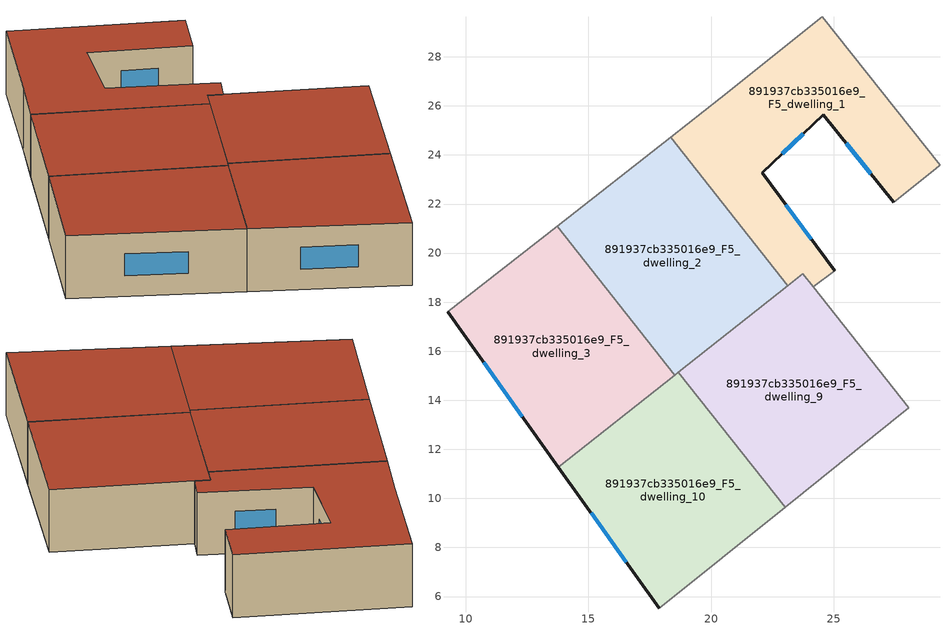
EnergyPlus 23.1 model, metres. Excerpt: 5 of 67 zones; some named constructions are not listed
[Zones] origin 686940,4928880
891937cb335016e9_F5_dwelling_1
 floor to 891937cb335016e9_F4_dwelling_1 (EU_floor_Construction): 24.54,29.63 29.33,23.57 27.44,22.08 24.58,25.64 22.09,23.27 25.05,19.27 24.17,18.62 23.74,19.15 23.14,18.67 18.35,24.72 20.38,26.31 z15
 wall outside (EU_wall_Construction): 25.05,19.27 22.09,23.27 24.58,25.64 27.44,22.08 z15:18
 wall to 891937cb335016e9_F5_dwelling_2 (EU_wall_Construction): 18.35,24.72 23.14,18.67 z15:18
 wall adiabatic (EU_wall_Construction): 24.54,29.63 20.38,26.31 18.35,24.72 z15:18
 wall to 891937cb335016e9_F5_dwelling_0 (EU_wall_Construction): 29.33,23.57 24.54,29.63 z15:18
 wall to 891937cb335016e9_F5_dwelling_8 (EU_wall_Construction): 24.17,18.62 25.05,19.27 / 27.44,22.08 29.17,23.44 z15:18
 wall to 891937cb335016e9_F5_dwelling_9 (EU_wall_Construction): 23.14,18.67 23.74,19.15 24.17,18.62 z15:18
 wall to 891937cb335016e9_F5_dwelling_7 (EU_wall_Construction): 29.17,23.44 29.33,23.57 z15:18
 window (EU_Window_Construction): 25.51,24.48 26.51,23.24 / 22.9,24.04 23.77,24.87 / 24.09,20.57 23.05,21.97 z15.98:17.02
 roof outside (EU_roof_Construction): 27.44,22.08 29.33,23.57 24.54,29.63 20.38,26.31 18.35,24.72 23.14,18.67 23.74,19.15 24.17,18.62 25.05,19.27 22.09,23.27 24.58,25.64 z18
891937cb335016e9_F5_dwelling_10
 floor to 891937cb335016e9_F4_dwelling_10 (EU_floor_Construction): 18.67,15.14 23.02,9.65 17.89,5.52 13.78,11.28 z15
 wall outside (EU_wall_Construction): 13.78,11.28 17.89,5.52 z15:18
 wall to 891937cb335016e9_F5_dwelling_9 (EU_wall_Construction): 23.02,9.65 18.67,15.14 z15:18
 wall adiabatic (EU_wall_Construction): 17.89,5.52 23.02,9.65 z15:18
 wall to 891937cb335016e9_F5_dwelling_3 (EU_wall_Construction): 18.52,15.03 13.78,11.28 z15:18
 wall to 891937cb335016e9_F5_dwelling_2 (EU_wall_Construction): 18.67,15.14 18.52,15.03 z15:18
 window (EU_Window_Construction): 15.11,9.41 16.55,7.39 z15.98:17.02
 roof outside (EU_roof_Construction): 23.02,9.65 18.67,15.14 13.78,11.28 17.89,5.52 z18
891937cb335016e9_F5_dwelling_2
 floor to 891937cb335016e9_F4_dwelling_2 (EU_floor_Construction): 18.35,24.72 23.14,18.67 18.52,15.03 13.72,21.1 z15
 wall to 891937cb335016e9_F5_dwelling_3 (EU_wall_Construction): 13.72,21.1 18.52,15.03 z15:18
 wall adiabatic (EU_wall_Construction): 18.35,24.72 13.72,21.1 z15:18
 wall to 891937cb335016e9_F5_dwelling_9 (EU_wall_Construction): 18.67,15.15 23.14,18.67 z15:18
 roof outside (EU_roof_Construction): 23.14,18.67 18.35,24.72 13.72,21.1 18.52,15.03 z18
891937cb335016e9_F5_dwelling_3
 floor to 891937cb335016e9_F4_dwelling_3 (EU_floor_Construction): 13.72,21.1 18.52,15.03 13.78,11.28 9.26,17.6 z15
 wall outside (EU_wall_Construction): 9.26,17.6 13.78,11.28 z15:18
 wall adiabatic (EU_wall_Construction): 13.72,21.1 9.26,17.6 z15:18
 window (EU_Window_Construction): 10.73,15.55 12.31,13.33 z15.98:17.02
 roof outside (EU_roof_Construction): 18.52,15.03 13.72,21.1 9.26,17.6 13.78,11.28 z18
891937cb335016e9_F5_dwelling_9
 floor to 891937cb335016e9_F4_dwelling_9 (EU_floor_Construction): 23.74,19.15 28.05,13.7 23.02,9.65 18.67,15.14 z15
 wall adiabatic (EU_wall_Construction): 23.02,9.65 28.05,13.7 z15:18
 wall to 891937cb335016e9_F5_dwelling_8 (EU_wall_Construction): 28.05,13.7 24.17,18.62 z15:18
 roof outside (EU_roof_Construction): 28.05,13.7 23.74,19.15 18.67,15.14 23.02,9.65 z18
[SCHEDULE:FILE] Column Number=1; Rows to Skip at Top=0; Number of Hours of Data=8760; Column Separator=Comma; Interpolate to Timestep=No; Minutes per Item=60; Adjust Schedule for Daylight Savings=Yes
Name | File
EU_Step8_GainSchedule_891937cb335016e9_F3_dwelling_1_f000 | ../../schedules/891937cb335016e9/891937cb335016e9_F3_dwelling_1_f000_gain.csv
EU_Step8_GainSchedule_891937cb335016e9_F3_dwelling_2_f000 | ../../schedules/891937cb335016e9/891937cb335016e9_F3_dwelling_2_f000_gain.csv
EU_Step8_GainSchedule_891937cb335016e9_F3_dwelling_3_f000 | ../../schedules/891937cb335016e9/891937cb335016e9_F3_dwelling_3_f000_gain.csv
EU_Step8_GainSchedule_891937cb335016e9_F3_dwelling_4_f000 | ../../schedules/891937cb335016e9/891937cb335016e9_F3_dwelling_4_f000_gain.csv
EU_Step8_GainSchedule_891937cb335016e9_F3_dwelling_5_f000 | ../../schedules/891937cb335016e9/891937cb335016e9_F3_dwelling_5_f000_gain.csv
EU_Step8_GainSchedule_891937cb335016e9_F3_dwelling_6_f000 | ../../schedules/891937cb335016e9/891937cb335016e9_F3_dwelling_6_f000_gain.csv
EU_Step8_GainSchedule_891937cb335016e9_F3_dwelling_7_f000 | ../../schedules/891937cb335016e9/891937cb335016e9_F3_dwelling_7_f000_gain.csv
EU_Step8_GainSchedule_891937cb335016e9_F3_dwelling_8_f000 | ../../schedules/891937cb335016e9/891937cb335016e9_F3_dwelling_8_f000_gain.csv
EU_Step8_GainSchedule_891937cb335016e9_F3_dwelling_9_f000 | ../../schedules/891937cb335016e9/891937cb335016e9_F3_dwelling_9_f000_gain.csv
EU_Step8_GainSchedule_891937cb335016e9_F3_dwelling_10_f000 | ../../schedules/891937cb335016e9/891937cb335016e9_F3_dwelling_10_f000_gain.csv
EU_Step8_GainSchedule_891937cb335016e9_F4_dwelling_0_f000 | ../../schedules/891937cb335016e9/891937cb335016e9_F4_dwelling_0_f000_gain.csv
EU_Step8_GainSchedule_891937cb335016e9_F4_dwelling_1_f000 | ../../schedules/891937cb335016e9/891937cb335016e9_F4_dwelling_1_f000_gain.csv
EU_Step8_GainSchedule_891937cb335016e9_F4_dwelling_2_f000 | ../../schedules/891937cb335016e9/891937cb335016e9_F4_dwelling_2_f000_gain.csv
EU_Step8_GainSchedule_891937cb335016e9_F4_dwelling_3_f000 | ../../schedules/891937cb335016e9/891937cb335016e9_F4_dwelling_3_f000_gain.csv
EU_Step8_GainSchedule_891937cb335016e9_F4_dwelling_4_f000 | ../../schedules/891937cb335016e9/891937cb335016e9_F4_dwelling_4_f000_gain.csv
EU_Step8_GainSchedule_891937cb335016e9_F4_dwelling_5_f000 | ../../schedules/891937cb335016e9/891937cb335016e9_F4_dwelling_5_f000_gain.csv
EU_Step8_GainSchedule_891937cb335016e9_F4_dwelling_6_f000 | ../../schedules/891937cb335016e9/891937cb335016e9_F4_dwelling_6_f000_gain.csv
EU_Step8_GainSchedule_891937cb335016e9_F4_dwelling_7_f000 | ../../schedules/891937cb335016e9/891937cb335016e9_F4_dwelling_7_f000_gain.csv
EU_Step8_GainSchedule_891937cb335016e9_F4_dwelling_8_f000 | ../../schedules/891937cb335016e9/891937cb335016e9_F4_dwelling_8_f000_gain.csv
EU_Step8_GainSchedule_891937cb335016e9_F4_dwelling_9_f000 | ../../schedules/891937cb335016e9/891937cb335016e9_F4_dwelling_9_f000_gain.csv
EU_Step8_GainSchedule_891937cb335016e9_F4_dwelling_10_f000 | ../../schedules/891937cb335016e9/891937cb335016e9_F4_dwelling_10_f000_gain.csv
